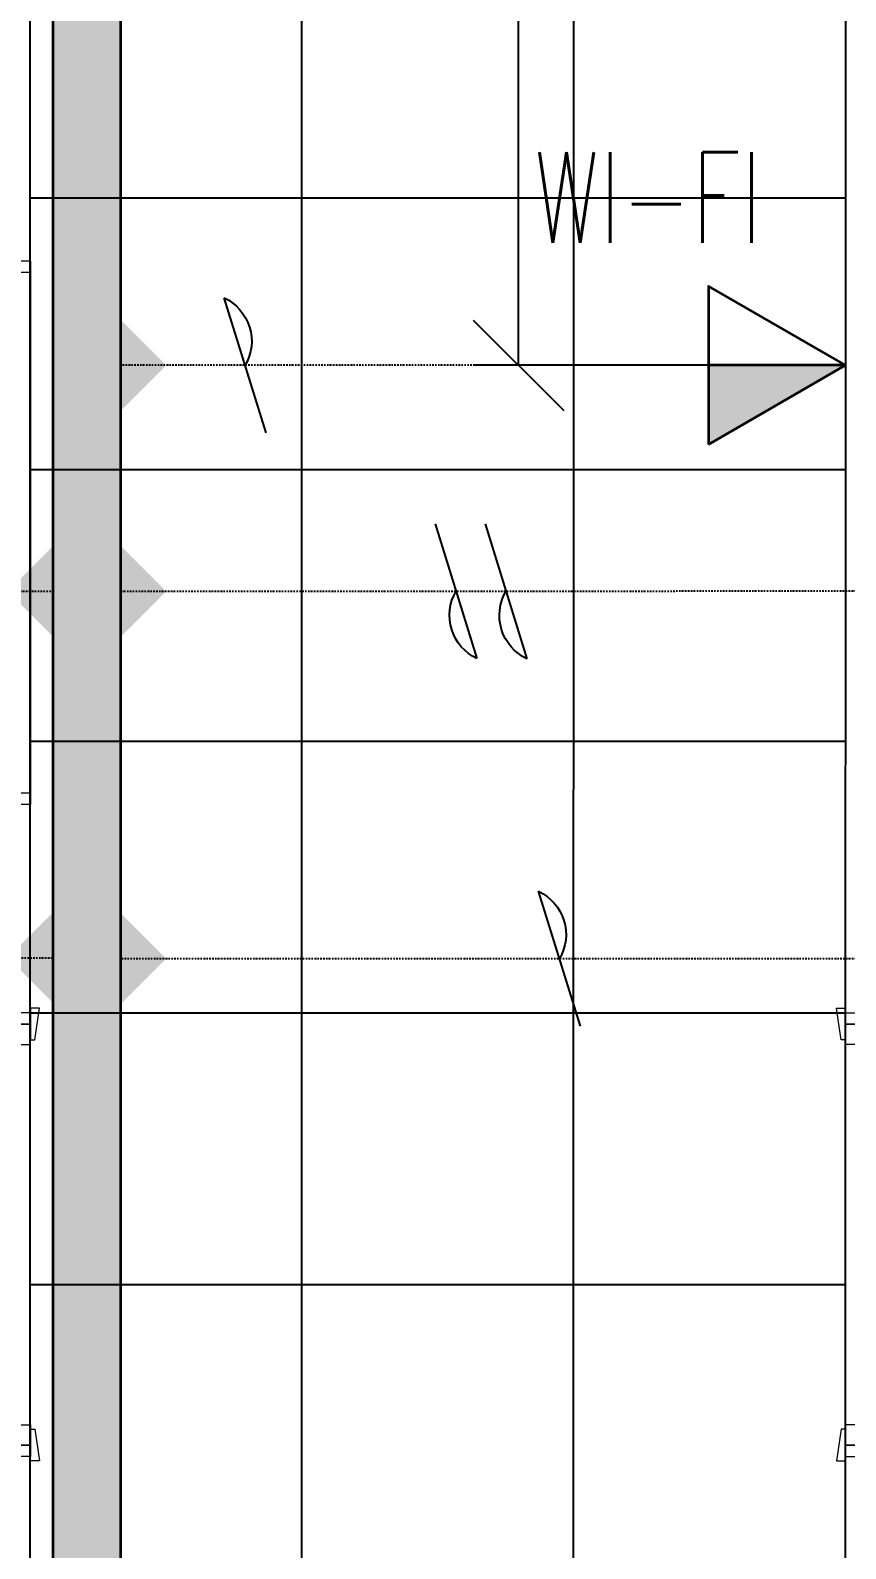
# Model space of a CAD drawing. Extents: x -560814 to 57327, y -29287 to 19916.
# Drawn here: x 42876 to 44676, y -9504 to -6150 of the extents above; entities that cross this region are included whole.
import ezdxf

# ---------------------------------------------------------------- set-up
doc = ezdxf.new("R2010")
doc.units = 0
doc.header["$LTSCALE"] = 0.25
doc.linetypes.add('DASHDOT', pattern=[25.4, 12.7, -6.35, 0, -6.35])
for name, color, linetype in [('0 @ 50', 7, 'Continuous'), ('01-First Floor$0$FALSE CEILING', 251, 'Continuous'), ('T-WIRE', 140, 'Continuous')]:
    doc.layers.add(name, color=color, linetype=linetype)
for name, color, linetype, lineweight in [('01-First Floor$0$Aluminum', 251, 'Continuous', 5), ('01-First Floor$0$Walls', 251, 'Continuous', 5), ('01-First Floor$0$Wooden Joinery', 251, 'Continuous', 5), ('E-LITE-CLNG-CNDT', 6, 'DASHDOT', 35), ('T-CABL-TRAY', 60, 'Continuous', 35), ('T-DATA-CLNG-COND', 51, 'DASHDOT', 25), ('T-DATA-CLNG-COND @ 100', 51, 'DASHDOT', 25), ('T-DATA-DEVC-TYPE', 2, 'Continuous', 25), ('T-DATA-DIM', 251, 'DASHDOT', 25), ('T-DATA-WALL @ 100', 33, 'Continuous', 35)]:
    doc.layers.add(name, color=color, linetype=linetype, lineweight=lineweight)
doc.styles.add('DC_SIMPLEX', font='SIMPLEX.shx', dxfattribs={"width": 0.7})
doc.dimstyles.new('DevCad-MM', dxfattribs={"dimscale": 0.01, "dimtxt": 2, "dimasz": 2, "dimexe": 1, "dimexo": 1, "dimgap": 0.6, "dimtad": 1, "dimdec": 0, "dimrnd": 10, "dimzin": 1, "dimdsep": 46, "dimtxsty": 'DC_SIMPLEX', "dimblk1": 'OBLIQUE', "dimblk2": 'OBLIQUE', "dimsah": 1, "dimcen": 3, "dimclrd": 256, "dimclre": 256, "dimclrt": 45, "dimadec": 0, "dimazin": 0, "dimtfac": 1, "dimtdec": 0, "dimtix": 1, "dimtmove": 2, "dimatfit": 2, "dimldrblk": 'OBLIQUE', "dimfxl": 1, "dimtolj": 1, "dimtzin": 0, "dimarcsym": 0})

# ---------------------------------------------------------------- blocks, each defined once
blk = doc.blocks.new('*U87')
blk.add_hatch(color=254).paths.add_polyline_path([(-3.031, 1.75), (-3.031, 0), (0, 0)])
blk.add_line((0, 0), (-3.031, 0))
blk.add_lwpolyline([(-3.031, 1.75), (0, 0), (-3.031, -1.75)], close=True)
at = {"layer": 'T-DATA-DEVC-TYPE', "style": 'DC_SIMPLEX', "width": 0.7, "flags": 8}
blk.add_attdef('DC_TYPE', (2.682, 5.634), '', height=2, rotation=360, dxfattribs=at)
blk = doc.blocks.new('01-First Floor$0$A$C72370EFE')
at = {"layer": '01-First Floor$0$Wooden Joinery'}
for p, q in [((-0.01, -0.03), (-0.01, -0.07)), ((0, -0.03), (-0.01, -0.03)), ((0.04, -0.03), (0.05, -0.03)), ((0.05, -0.03), (0.05, -0.07)), ((-0.01, -0.04), (-0.02, -0.04)), ((-0.01, -0.06), (-0.02, -0.06)), ((0.05, -0.04), (0.06, -0.04)), ((0.05, -0.06), (0.06, -0.06)), ((-0.05, -0.07), (-0.05, -0.16)), ((-0.03, -0.07), (-0.03, -0.16)), ((0, -0.07), (-0.01, -0.07)), ((0.04, -0.07), (0.05, -0.07)), ((0.07, -0.07), (0.07, -0.16)), ((0.09, -0.07), (0.09, -0.16)), ((-0.01, -0.17), (-0.02, -0.17)), ((-0.01, -0.19), (-0.02, -0.19)), ((-0.01, -0.17), (-0.01, -0.19)), ((0.05, -0.17), (0.06, -0.17)), ((0.05, -0.17), (0.05, -0.19)), ((0.05, -0.19), (0.06, -0.19))]:
    blk.add_line(p, q, dxfattribs=at)
for centre, radius, start, end in [((-0.02, -0.07), 0.03, 90, 180), ((-0.02, -0.07), 0.01, 90, 180), ((0.06, -0.07), 0.03, 0, 90), ((0.06, -0.07), 0.01, 0, 90), ((-0.02, -0.16), 0.03, 180, 270), ((-0.02, -0.16), 0.01, 180, 270), ((0.06, -0.16), 0.01, 270, 0), ((0.06, -0.16), 0.03, 270, 0)]:
    blk.add_arc(centre, radius, start, end, dxfattribs=at)
blk = doc.blocks.new('01-First Floor$0$A$C5DAD61B4')
at = {"layer": '01-First Floor$0$Wooden Joinery'}
for points in [[(80, 959.1), (80, 969.1), (10, 979.1), (10, 959.1)], [(940, 959.1), (940, 969.1), (1010, 979.1), (1010, 959.1)], [(70, 859.1), (70, 849.1), (0, 839.1), (0, 859.1)], [(120, 859.1), (120, 0), (80, 0), (80, 859.1)], [(950, 859.1), (950, 849.1), (1020, 839.1), (1020, 859.1)]]:
    blk.add_lwpolyline(points, close=True, dxfattribs=at)
for points in [[(45, 859.1), (45, 959.1), (20, 959.1), (20, 859.1), (45, 859.1)], [(45, 859.1), (80, 859.1), (80, 899.1), (90, 899.1), (90, 959.1), (45, 959.1), (45, 859.1)], [(975, 859.1), (940, 859.1), (940, 899.1), (930, 899.1), (930, 959.1), (975, 959.1), (975, 859.1)], [(975, 859.1), (975, 959.1), (1000, 959.1), (1000, 859.1), (975, 859.1)]]:
    blk.add_lwpolyline(points, dxfattribs=at)
blk.add_arc((80, 859.1), 860, 272.666, 0, dxfattribs=at)
at = {"layer": '01-First Floor$0$Wooden Joinery', "xscale": 999.9999999998854, "yscale": 999.9999999998854, "zscale": 999.9999999998854, "rotation": 180}
blk.add_blockref('01-First Floor$0$A$C72370EFE', (120, 0), dxfattribs=at)
blk = doc.blocks.new('01-First Floor$0$A$C37be4daf')
at = {"layer": '01-First Floor$0$Aluminum'}
for p, q in [((1416, 598.2), (216, 598.2)), ((241, 498.2), (241, 598.2)), ((291, 548.2), (291, 598.2)), ((291, 573.2), (1341, 573.2)), ((1341, 548.2), (1341, 598.2)), ((1391, 498.2), (1391, 598.2)), ((1391, 548.2), (241, 548.2)), ((1416, 498.2), (216, 498.2))]:
    blk.add_line(p, q, dxfattribs=at)
at = {"layer": '01-First Floor$0$Walls'}
for p, q in [((216, 498.2), (216, 598.2)), ((1416, 498.2), (1416, 598.2))]:
    blk.add_line(p, q, dxfattribs=at)
blk = doc.blocks.new('01-First Floor')
at = {"layer": '01-First Floor$0$FALSE CEILING', "linetype": 'Continuous'}
for p, q in [((43475.1, -12835.7), (43476, -2710)), ((44075.1, -12835.7), (44076, -2710)), ((42876, -6520), (44676, -6520)), ((42876, -7120), (44676, -7120)), ((42876, -7720), (44676, -7720)), ((42876, -8320), (44676, -8320)), ((42876, -8920), (44676, -8920))]:
    blk.add_line(p, q, dxfattribs=at)
at = {"layer": '01-First Floor$0$FALSE CEILING'}
blk.add_lwpolyline([(42876, -2710), (44676, -2710), (44675.1, -12835.7), (42875.1, -12835.7)], close=True, dxfattribs=at)
at = {"layer": '01-First Floor$0$Walls'}
for p, q in [((44676, -5460), (44676, -8320)), ((44676, -9300), (44676, -9640)), ((44676, -9300), (44776, -9300))]:
    blk.add_line(p, q, dxfattribs=at)
at = {"rotation": 90}
blk.add_blockref('01-First Floor$0$A$C37be4daf', (43374.2, -8076), dxfattribs=at)
at = {"layer": '01-First Floor$0$Wooden Joinery', "xscale": -1, "rotation": 270}
blk.add_blockref('01-First Floor$0$A$C5DAD61B4', (41916.9, -9320), dxfattribs=at)
at = {"layer": '01-First Floor$0$Wooden Joinery', "rotation": 90}
blk.add_blockref('01-First Floor$0$A$C5DAD61B4', (45635.1, -9320), dxfattribs=at)
blk = doc.blocks.new('*U115')
at = {"lineweight": 0}
h = blk.add_hatch(dxfattribs=at)
h.set_pattern_fill('HEX', color=253, scale=8, angle=180, style=0)
h.set_pattern_definition([(180, (-23193.732, -3e-10), (6e-13, -43.99409), [25.4, -50.8]), (300, (-23193.732, -3e-10), (38.1, 21.997045), [25.4, -50.8]), (240, (-23219.132, -3e-10), (38.1, -21.997045), [25.4, -50.8])])
h.paths.add_polyline_path([(-9646.9, 150), (-9646.9, 0), (0, 0), (0, 150)])
at = {"color": 0}
for p, q in [((0, 150), (-9646.9, 150)), ((0, 0), (-9646.9, 0))]:
    blk.add_line(p, q, dxfattribs=at)
blk = doc.blocks.new('*U102')
blk.add_hatch(color=256).paths.add_polyline_path([(-1, 0), (0, -1), (1, 0)])
blk = doc.blocks.new('*U131')
blk.add_hatch(color=256).paths.add_polyline_path([(1, 0), (0, 1), (-1, 0)])
blk = doc.blocks.new('W-TEL')
blk.add_line((-66, -212.7), (66, 212.7))
blk.add_arc((130.7, 76), 151.2, 115.3301, 210.179)
blk = doc.blocks.new('*U107')
at = {"layer": 'T-WIRE', "xscale": -0.006999999999825377, "yscale": 0.006999999999970897, "zscale": 0.006999999999999999}
for p in [(0, 0), (1.102, -0.003)]:
    blk.add_blockref('W-TEL', p, dxfattribs=at)
blk = doc.blocks.new('*U106')
at = {"layer": 'T-WIRE', "xscale": -0.006999999999825377, "yscale": 0.006999999999970897, "zscale": 0.006999999999999999}
blk.add_blockref('W-TEL', (0, 0), dxfattribs=at)
blk = doc.blocks.new('_OBLIQUE')
at = {"color": 0, "linetype": 'ByBlock'}
blk.add_line((-0.5, -0.5), (0.5, 0.5), dxfattribs=at)
blk = doc.blocks.new('*D176')
at = {"layer": 'Defpoints', "color": 0, "linetype": 'Continuous', "transparency": 16777216}
for p in [(43953.5, -2710), (44676, -2710), (44676, -6890)]:
    blk.add_point(p, dxfattribs=at)
at = {"layer": 'T-DATA-DIM', "linetype": 'Continuous', "lineweight": -2, "transparency": 16777216}
for p, q in [((44576, -2710), (43853.5, -2710)), ((43953.5, -6890), (43953.5, -2710)), ((44576, -6890), (43853.5, -6890))]:
    blk.add_line(p, q, dxfattribs=at)
at = {"layer": 'T-DATA-DIM', "linetype": 'Continuous', "lineweight": -2, "transparency": 16777216, "xscale": 200, "yscale": 200, "zscale": 200}
for p, rotation in [((43953.5, -2710), 90), ((43953.5, -6890), 270)]:
    blk.add_blockref('_OBLIQUE', p, dxfattribs=dict(at, rotation=rotation))
at = {"layer": 'T-DATA-DIM', "color": 45, "linetype": 'Continuous', "transparency": 16777216, "insert": (43793.5, -4800), "char_height": 200, "attachment_point": 5, "rotation": 90, "style": 'DC_SIMPLEX'}
blk.add_mtext('\\A1;4180', dxfattribs=at)

msp = doc.modelspace()

# ---------------------------------------------------------------- linework, layer by layer
at = {"layer": 'T-DATA-CLNG-COND'}
for points in [[(44372.9, -6890), (43076, -6890)], [(42776, -7389.2), (42926, -7389.2)], [(44776, -7389.2), (43076, -7389.3)], [(38877, -8198.5), (42926, -8198.5)], [(48672.9, -8200.7), (43076, -8200.7)]]:
    msp.add_lwpolyline(points, dxfattribs=at)

# ---------------------------------------------------------------- block references
at = {"layer": '0 @ 50', "xscale": 100, "yscale": 100, "zscale": 100}
for p in [(43350.3, -6890), (44044.4, -8200.7)]:
    msp.add_blockref('*U106', p, dxfattribs=at)
at = {"layer": '0 @ 50', "xscale": 100, "yscale": 100, "zscale": 100, "rotation": 180}
msp.add_blockref('*U107', (43926, -7389.3), dxfattribs=at)
at = {"layer": 'E-LITE-CLNG-CNDT'}
msp.add_blockref('01-First Floor', (0, 0), dxfattribs=at)
at = {"layer": 'T-CABL-TRAY', "linetype": 'Continuous', "rotation": 270}
msp.add_blockref('*U115', (42926, -12356.9), dxfattribs=at)
at = {"layer": 'T-DATA-CLNG-COND @ 100', "xscale": -100, "yscale": 100, "zscale": 100, "rotation": 90.00000000001782}
for name, p in [('*U102', (43076.1, -6890)), ('*U131', (42926, -7389.2)), ('*U102', (43075.6, -7389.3)), ('*U131', (42926, -8198.5)), ('*U102', (43076, -8200.7))]:
    msp.add_blockref(name, p, dxfattribs=at)
at = {"layer": 'T-DATA-WALL @ 100'}
ref = msp.add_blockref('*U87', (44676, -6890), dxfattribs=dict(at, xscale=-100, yscale=100, zscale=100, rotation=180))
ref.add_attrib('DC_TYPE', 'WI-FI', (43987.9, -6619.4, 0), dxfattribs={"layer": 'T-DATA-DEVC-TYPE', "height": 200, "style": 'DC_SIMPLEX', "width": 0.7, "flags": 8})

# ---------------------------------------------------------------- dimensions: what is measured, and where the dimension line sits
at = {"layer": 'T-DATA-DIM', "linetype": 'Continuous'}
dim = msp.add_linear_dim(base=(43953.5, -2710), p1=(44676, -6890), p2=(44676, -2710), angle=90, dimstyle='DevCad-MM', dxfattribs=at)
dim.commit()
dim.dimension.update_dxf_attribs({"geometry": '*D176', "text_midpoint": (43793.5, -4800)})

doc.saveas('drawing.dxf')
